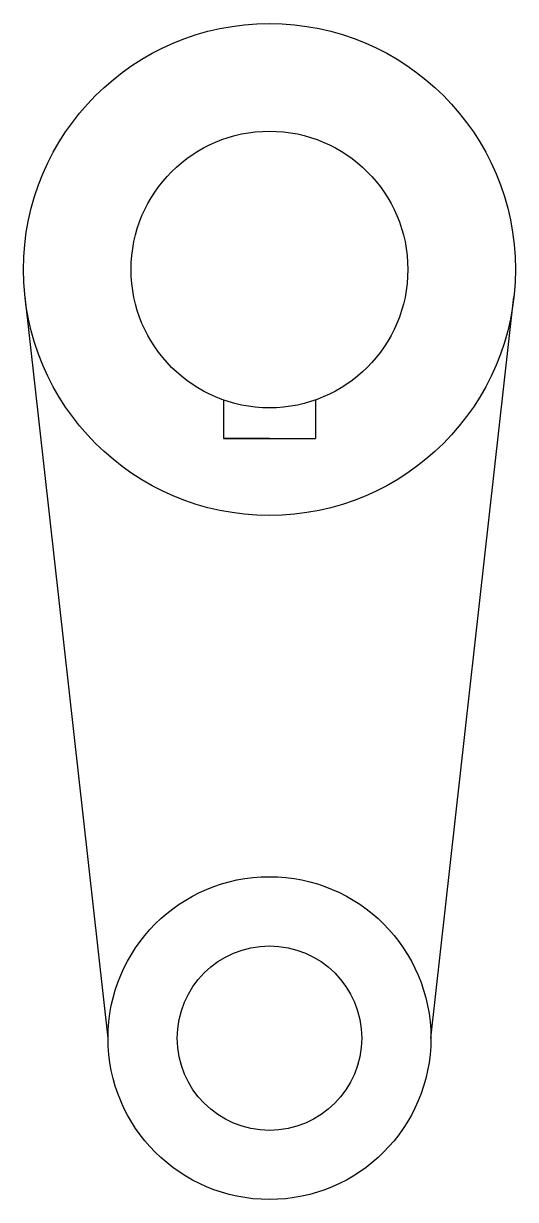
# Model space of a CAD drawing. Header units: inches. Extents: x -12 to 52, y 205 to 358.
import ezdxf

# ---------------------------------------------------------------- set-up
doc = ezdxf.new("R2010")
doc.units = ezdxf.units.IN
doc.header["$MEASUREMENT"] = 0

msp = doc.modelspace()

# ---------------------------------------------------------------- linework, layer by layer
for p, q in [((-1.49, 226.31), (-12.29, 322.75)), ((40.51, 226.31), (51.32, 322.75)), ((13.51, 309.34, 36), (13.51, 304.31, 36)), ((25.51, 309.34, 36), (25.51, 304.31, 36)), ((19.51, 304.31, 36), (13.51, 304.31, 36)), ((13.51, 304.31, 36), (25.51, 304.31, 36))]:
    msp.add_line(p, q)
for centre, radius in [((19.51, 326.31), 32), ((19.51, 326.31), 18), ((19.51, 226.31), 21), ((19.51, 226.31), 12)]:
    msp.add_circle(centre, radius)

doc.saveas('drawing.dxf')
